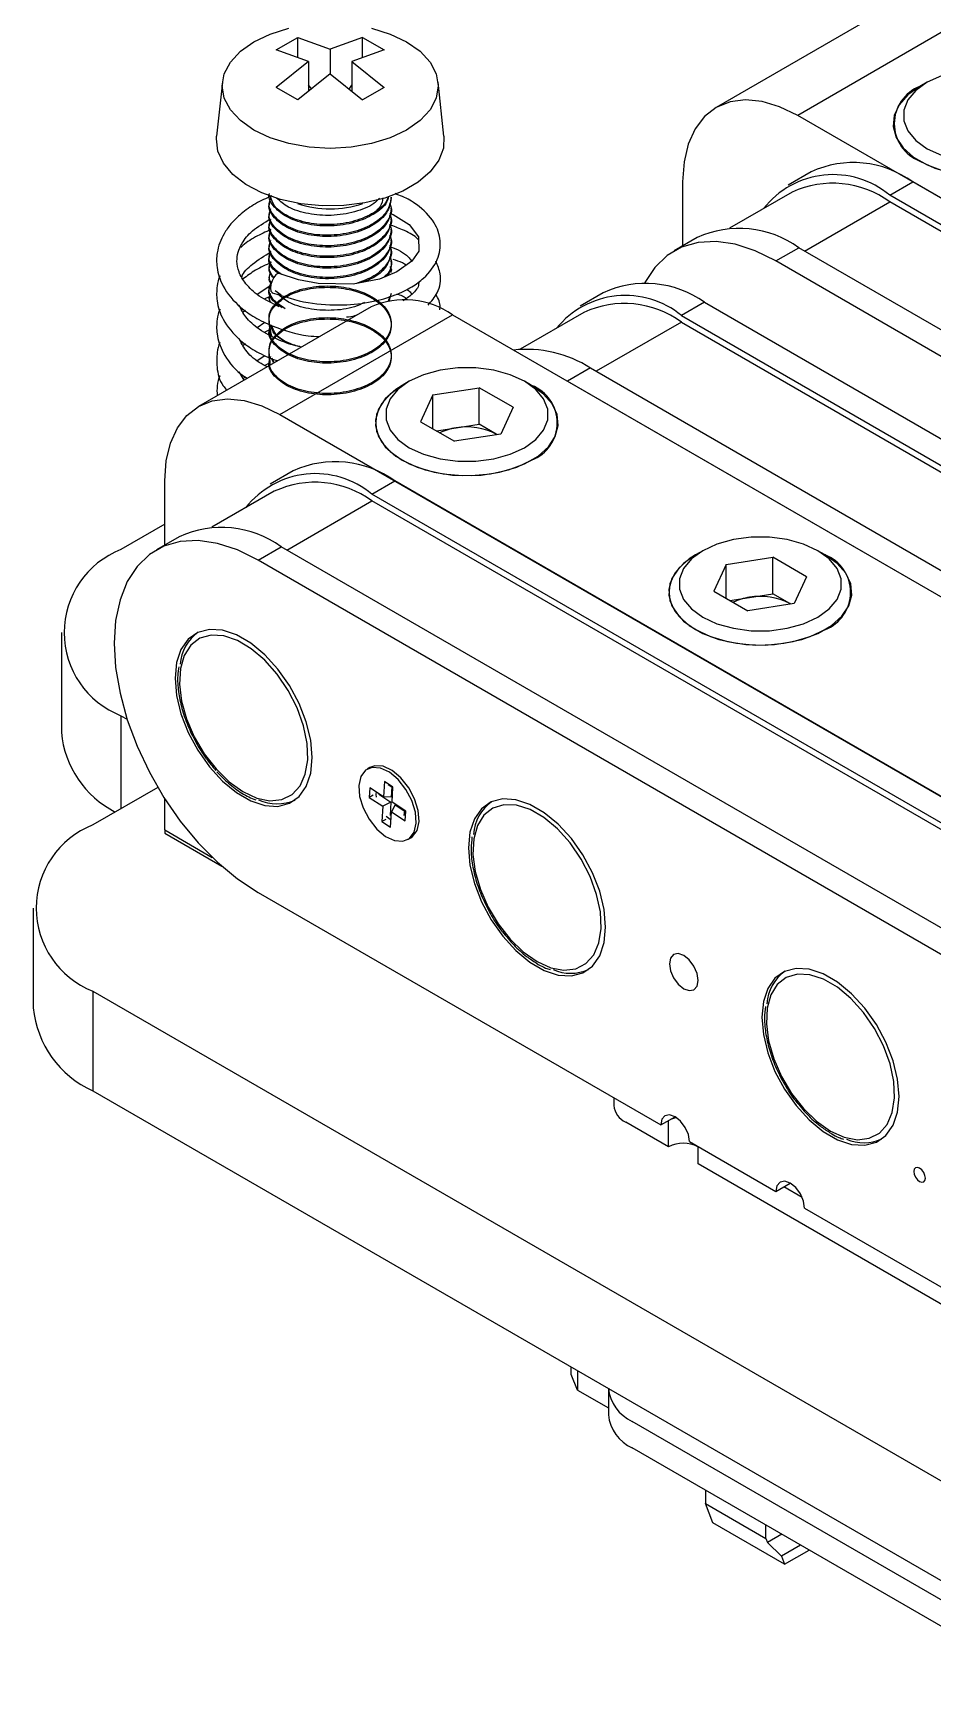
# Model space of a CAD drawing. Header units: millimetres. Extents: x 5 to 292, y 4 to 204.
# Drawn here: x 181.34 to 203.45, y 142.81 to 183.78 of the extents above; entities that cross this region are included whole.
import ezdxf

# ---------------------------------------------------------------- set-up
doc = ezdxf.new("R2010")
doc.units = ezdxf.units.MM

msp = doc.modelspace()

# ---------------------------------------------------------------- linework, layer by layer
at = {"color": 7, "linetype": 'Continuous', "lineweight": 25}
for p, q in [((202.376, 184.409), (198.133, 181.96)), ((204.375, 184.211), (200.133, 181.762)), ((187.317, 183.37), (187.847, 183.676)), ((187.847, 183.676), (188.642, 183.394)), ((187.847, 183.182), (187.847, 183.676)), ((189.438, 183.676), (188.642, 183.394)), ((189.438, 183.676), (189.968, 183.37)), ((189.438, 183.182), (189.438, 183.676)), ((188.112, 183.088), (187.317, 183.37)), ((188.642, 183.394), (188.642, 182.782)), ((189.968, 183.37), (189.173, 183.088)), ((188.112, 183.088), (187.317, 182.452)), ((188.642, 182.782), (187.847, 182.146)), ((188.112, 183.088), (188.112, 182.358)), ((188.642, 182.782), (189.438, 182.146)), ((189.173, 183.088), (189.968, 182.452)), ((189.173, 183.088), (189.173, 182.358)), ((185.991, 182.582), (185.848, 181.251)), ((187.847, 182.146), (187.317, 182.452)), ((188.18, 182.412), (188.112, 182.51)), ((189.106, 182.411), (189.173, 182.508)), ((189.968, 182.452), (189.438, 182.146)), ((191.437, 181.251), (191.294, 182.582)), ((203.315, 182.578), (203.138, 182.476)), ((241.145, 158.086), (200.133, 181.762)), ((200.461, 180.377), (199.896, 180.05)), ((197.304, 180.128), (197.304, 178.554)), ((199.996, 179.877), (198.461, 178.991)), ((202.396, 179.802), (202.961, 180.129)), ((238.317, 159.719), (202.961, 180.129)), ((187.142, 179.622), (187.142, 179.59)), ((190.142, 179.719), (190.142, 179.752)), ((190.142, 179.46), (190.142, 179.493)), ((237.751, 159.392), (202.396, 179.802)), ((237.751, 159.229), (202.396, 179.639)), ((187.142, 179.363), (187.142, 179.331)), ((187.142, 179.104), (187.142, 179.071)), ((190.142, 179.201), (190.142, 179.233)), ((187.142, 178.844), (187.142, 178.812)), ((190.142, 178.942), (190.142, 178.974)), ((190.142, 178.682), (190.142, 178.715)), ((197.661, 178.76), (197.096, 178.433)), ((187.142, 178.585), (187.142, 178.553)), ((187.142, 178.326), (187.142, 178.294)), ((190.142, 178.423), (190.142, 178.456)), ((190.142, 178.164), (190.142, 178.196)), ((199.595, 178.186), (200.161, 178.513)), ((235.516, 158.102), (200.161, 178.513)), ((187.142, 178.067), (187.142, 178.034)), ((187.142, 177.807), (187.142, 177.775)), ((190.142, 177.905), (190.142, 177.937)), ((234.951, 157.776), (199.595, 178.186)), ((186.849, 177.37), (187.161, 177.578)), ((187.142, 177.548), (187.142, 177.516)), ((187.436, 177.346), (187.29, 177.456)), ((190.141, 177.386), (190.081, 177.199)), ((195.351, 177.406), (194.785, 177.079)), ((189.648, 177.061), (185.405, 174.612)), ((186.557, 176.967), (186.501, 176.928)), ((187.127, 177.299), (187.032, 177.253)), ((187.142, 177.289), (187.142, 177.257)), ((190.108, 177.315), (190.07, 177.199)), ((197.842, 177.174), (197.276, 176.847)), ((197.842, 177.174), (233.197, 156.763)), ((186.849, 176.554), (187.037, 176.679)), ((187.405, 174.414), (191.648, 176.863)), ((191.648, 176.863), (232.66, 153.188)), ((194.876, 176.921), (193.313, 176.019)), ((197.276, 176.847), (232.631, 156.437)), ((197.276, 176.684), (232.631, 156.274)), ((186.557, 176.151), (186.501, 176.112)), ((187.133, 176.486), (187.032, 176.436)), ((187.142, 176.511), (187.142, 176.479)), ((186.849, 175.737), (187.037, 175.862)), ((187.245, 175.695), (187.21, 175.777)), ((187.263, 175.685), (187.215, 175.796)), ((187.219, 175.772), (187.337, 175.74)), ((186.523, 175.258), (186.401, 175.466)), ((186.557, 175.334), (186.501, 175.295)), ((187.156, 175.68), (187.032, 175.62)), ((187.142, 175.733), (187.142, 175.701)), ((195.042, 175.557), (194.476, 175.231)), ((195.042, 175.557), (230.397, 155.147)), ((190.587, 175.23), (190.41, 175.128)), ((191.166, 174.896), (192.307, 175.073)), ((193.142, 174.591), (192.307, 175.073)), ((192.307, 174.174), (192.307, 175.073)), ((193.592, 175.128), (193.416, 175.23)), ((194.476, 175.231), (229.831, 154.82)), ((191.166, 174.896), (190.861, 174.238)), ((191.166, 174.061), (191.166, 174.896)), ((193.142, 174.591), (192.836, 173.932)), ((187.405, 174.414), (228.417, 150.738)), ((190.861, 174.238), (191.696, 173.756)), ((191.736, 174.086), (192.307, 174.174)), ((192.724, 173.933), (192.307, 174.174)), ((191.253, 174.011), (191.736, 174.086)), ((192.836, 173.932), (191.696, 173.756)), ((192.749, 173.919), (192.724, 173.933)), ((192.749, 173.919), (192.724, 173.933)), ((187.734, 173.029), (187.168, 172.702)), ((184.576, 171.206), (184.576, 172.781)), ((187.268, 172.529), (185.733, 171.643)), ((189.668, 172.455), (190.233, 172.781)), ((225.589, 152.371), (190.233, 172.781)), ((225.023, 152.045), (189.668, 172.455)), ((225.023, 151.881), (189.668, 172.291)), ((184.576, 171.718), (183.498, 171.096)), ((184.933, 171.412), (184.368, 171.086)), ((186.868, 170.838), (187.433, 171.165)), ((222.223, 150.428), (186.868, 170.838)), ((222.789, 150.755), (187.433, 171.165)), ((197.799, 171.067), (197.622, 170.965)), ((198.379, 170.732), (199.519, 170.909)), ((200.354, 170.427), (199.519, 170.909)), ((199.519, 170.011), (199.519, 170.909)), ((200.805, 170.965), (200.628, 171.067)), ((198.379, 170.732), (198.073, 170.074)), ((198.379, 169.898), (198.379, 170.732)), ((200.354, 170.427), (200.048, 169.769)), ((198.073, 170.074), (198.908, 169.592)), ((198.949, 169.922), (199.519, 170.011)), ((199.937, 169.77), (199.519, 170.011)), ((198.465, 169.848), (198.949, 169.922)), ((200.048, 169.769), (198.908, 169.592)), ((199.961, 169.755), (199.937, 169.77)), ((199.962, 169.755), (199.937, 169.77)), ((182.034, 169.055), (182.034, 166.605)), ((183.498, 167.014), (183.648, 166.927)), ((189.62, 165.744), (189.55, 165.703)), ((184.403, 165.25), (182.809, 164.33)), ((189.615, 165.243), (189.602, 165.007)), ((189.951, 165.024), (189.615, 165.243)), ((189.973, 165.399), (189.951, 165.024)), ((190.184, 165.26), (189.973, 165.399)), ((190.155, 165.264), (190.14, 165.015)), ((190.162, 164.886), (190.184, 165.26)), ((184.576, 164.207), (184.576, 164.969)), ((189.7, 165.06), (189.602, 165.007)), ((189.602, 165.007), (189.937, 164.788)), ((189.839, 165.085), (190.133, 164.893)), ((189.937, 164.788), (189.915, 164.414)), ((190.133, 164.893), (189.937, 164.788)), ((190.14, 165.015), (189.951, 165.024)), ((190.133, 164.893), (190.114, 164.565)), ((190.242, 164.822), (190.148, 164.65)), ((190.497, 164.667), (190.162, 164.886)), ((190.242, 164.822), (190.474, 164.671)), ((190.474, 164.674), (190.474, 164.683)), ((190.013, 164.466), (189.915, 164.414)), ((189.915, 164.414), (190.126, 164.275)), ((190.126, 164.275), (190.148, 164.65)), ((190.148, 164.65), (190.484, 164.431)), ((190.459, 164.564), (190.474, 164.674)), ((190.484, 164.431), (190.497, 164.667)), ((184.576, 164.207), (184.576, 164.125)), ((184.576, 164.207), (185.744, 163.533)), ((184.576, 164.125), (185.982, 163.314)), ((190.549, 163.971), (190.62, 164.012)), ((186.868, 162.673), (196.767, 156.958)), ((181.344, 162.289), (181.344, 159.839)), ((193.706, 160.94), (193.758, 160.905)), ((182.809, 160.248), (224.528, 136.163)), ((182.809, 160.248), (182.809, 157.798)), ((182.809, 157.798), (224.528, 133.714)), ((195.612, 157.625), (195.612, 157.438)), ((196.961, 156.42), (195.905, 157.029)), ((196.767, 156.958), (197.121, 157.162)), ((196.961, 156.42), (196.961, 157.07)), ((197.474, 156.55), (199.595, 155.325)), ((200.918, 156.777), (200.97, 156.742)), ((197.683, 156.003), (197.683, 156.429)), ((204.386, 152.133), (197.683, 156.003)), ((199.595, 155.325), (199.949, 155.529)), ((200.243, 155.178), (199.792, 155.439)), ((200.303, 154.917), (204.192, 152.672)), ((194.568, 150.826), (194.568, 151.009)), ((194.724, 150.442), (194.568, 150.826)), ((194.724, 150.919), (194.724, 150.442)), ((194.724, 150.442), (195.481, 150.005)), ((195.481, 150.482), (195.481, 149.84)), ((224.563, 133.226), (196.067, 149.676)), ((224.563, 132.573), (196.067, 149.023)), ((197.867, 147.984), (197.867, 147.656)), ((197.867, 147.656), (199.352, 146.799)), ((198.044, 147.186), (197.867, 147.656)), ((199.811, 146.166), (198.044, 147.186)), ((199.352, 146.799), (199.352, 147.127)), ((199.352, 146.799), (199.39, 146.698)), ((199.742, 146.902), (199.39, 146.698)), ((199.39, 146.698), (199.736, 146.367)), ((200.202, 146.636), (199.736, 146.367)), ((199.736, 146.367), (199.811, 146.166)), ((199.811, 146.166), (200.414, 146.514))]:
    msp.add_line(p, q, dxfattribs=at)
at = {"color": 8, "linetype": 'Continuous', "lineweight": 25}
for p, q in [((200.303, 178.431), (202.396, 179.639)), ((197.276, 176.684), (195.183, 175.475)), ((187.575, 171.083), (189.668, 172.291)), ((183.498, 167.014), (183.498, 164.728))]:
    msp.add_line(p, q, dxfattribs=at)
at = {"color": 7, "linetype": 'Continuous', "lineweight": 25, "flags": 128}
for points in [[(189.659, 183.904), (190.118, 183.762), (190.521, 183.571), (190.851, 183.339), (191.097, 183.074), (191.248, 182.786), (191.299, 182.487), (191.248, 182.188), (191.097, 181.9), (190.851, 181.635), (190.521, 181.402), (190.118, 181.212), (189.659, 181.07), (189.161, 180.983), (188.642, 180.953), (188.124, 180.983), (187.626, 181.07), (187.166, 181.212), (186.764, 181.402), (186.433, 181.635), (186.188, 181.9), (186.037, 182.188), (185.985, 182.487), (186.037, 182.786), (186.188, 183.074), (186.433, 183.339), (186.764, 183.571)], [(186.764, 183.571), (187.166, 183.762), (187.626, 183.904)], [(203.665, 182.739), (203.315, 182.578), (203.036, 182.376), (202.841, 182.143), (202.742, 181.891), (202.742, 181.633), (202.841, 181.381), (203.036, 181.148), (203.315, 180.945)], [(203.138, 182.476), (202.842, 182.265), (202.628, 182.023), (202.507, 181.761), (202.482, 181.49), (202.556, 181.222), (202.724, 180.968), (202.98, 180.74), (203.313, 180.548), (203.708, 180.4), (204.147, 180.303), (204.611, 180.261), (205.081, 180.275), (205.535, 180.345), (205.954, 180.468), (206.32, 180.639), (206.616, 180.85), (206.83, 181.092), (206.951, 181.355), (206.976, 181.626), (206.902, 181.894), (206.734, 182.147), (206.478, 182.375), (206.32, 182.476)], [(203.138, 180.639), (203.504, 180.468), (203.923, 180.345), (204.377, 180.275), (204.847, 180.261), (205.311, 180.303), (205.751, 180.4), (206.145, 180.548), (206.478, 180.74), (206.734, 180.968), (206.902, 181.222), (206.976, 181.49), (206.951, 181.761), (206.83, 182.023), (206.616, 182.265), (206.32, 182.476)], [(200.133, 181.762), (199.69, 181.977), (199.259, 182.107), (198.849, 182.147), (198.47, 182.098), (198.133, 181.96), (197.845, 181.736), (197.613, 181.433), (197.443, 181.058), (197.339, 180.619), (197.304, 180.128)], [(191.437, 181.251), (191.423, 180.959), (191.309, 180.659), (191.1, 180.377), (190.801, 180.122), (190.425, 179.905), (189.984, 179.733), (189.495, 179.612), (188.975, 179.546), (188.443, 179.539), (187.918, 179.59), (187.419, 179.697), (186.964, 179.857), (186.57, 180.064), (186.251, 180.31), (186.019, 180.586), (185.881, 180.883), (185.843, 181.19), (185.848, 181.251)], [(203.315, 180.945), (203.665, 180.784)], [(190.107, 179.353), (190.187, 179.328), (190.585, 179.079), (190.813, 178.779), (190.817, 178.431), (190.648, 178.181), (190.281, 177.916), (189.85, 177.743), (189.203, 177.62), (188.348, 177.631), (187.864, 177.72), (187.389, 177.876), (187.389, 177.876)], [(199.595, 178.186), (199.092, 178.435), (198.599, 178.596), (198.127, 178.665), (197.684, 178.641), (197.28, 178.525), (196.923, 178.319), (196.621, 178.028), (196.379, 177.656), (196.371, 177.64)], [(187.389, 177.875), (187.353, 177.876), (187.304, 177.845), (187.254, 177.782), (187.212, 177.698), (187.184, 177.605), (187.174, 177.517)], [(187.174, 177.517), (187.184, 177.448), (187.212, 177.409), (187.219, 177.405)], [(193.415, 175.231), (193.065, 175.392), (192.662, 175.504), (192.225, 175.561), (191.777, 175.561), (191.341, 175.504), (190.937, 175.392), (190.587, 175.231), (190.308, 175.028), (190.113, 174.796), (190.014, 174.543), (190.014, 174.285), (190.113, 174.033), (190.308, 173.8), (190.587, 173.598), (190.937, 173.437), (191.341, 173.324), (191.777, 173.267), (192.225, 173.267), (192.662, 173.324), (193.065, 173.437), (193.415, 173.598), (193.695, 173.8), (193.889, 174.033), (193.989, 174.285), (193.989, 174.543), (193.889, 174.796), (193.695, 175.028), (193.415, 175.231)], [(190.41, 175.128), (190.253, 175.027), (189.996, 174.8), (189.828, 174.546), (189.754, 174.278), (189.779, 174.007), (189.901, 173.745), (190.114, 173.503), (190.41, 173.292), (190.776, 173.121), (191.195, 172.997), (191.649, 172.927), (192.119, 172.913), (192.583, 172.955), (193.023, 173.053), (193.417, 173.201), (193.75, 173.393), (194.006, 173.62), (194.174, 173.874), (194.248, 174.142), (194.223, 174.413), (194.102, 174.676), (193.888, 174.917), (193.592, 175.129), (193.592, 175.129)], [(190.41, 175.128), (190.114, 174.917), (189.901, 174.676), (189.779, 174.413), (189.754, 174.142), (189.828, 173.874), (189.996, 173.62), (190.253, 173.393), (190.585, 173.201), (190.98, 173.053), (191.419, 172.955), (191.883, 172.913), (192.353, 172.927), (192.807, 172.997), (193.227, 173.121), (193.592, 173.292)], [(184.576, 172.781), (184.611, 173.272), (184.715, 173.71), (184.885, 174.086), (185.117, 174.389), (185.405, 174.612), (185.742, 174.75), (186.121, 174.799), (186.531, 174.759), (186.962, 174.629), (187.405, 174.414)], [(186.868, 170.838), (186.364, 171.087), (185.871, 171.248), (185.399, 171.317), (184.956, 171.294), (184.552, 171.178), (184.196, 170.972), (183.893, 170.68), (183.651, 170.308), (183.475, 169.864), (183.368, 169.357), (183.332, 168.797), (183.368, 168.195), (183.475, 167.564), (183.651, 166.916), (183.893, 166.265), (184.196, 165.624), (184.552, 165.007), (184.956, 164.424), (185.399, 163.89), (185.871, 163.413), (186.364, 163.005), (186.868, 162.673)], [(200.628, 171.067), (200.278, 171.228), (199.874, 171.34), (199.438, 171.398), (198.99, 171.398), (198.553, 171.34), (198.15, 171.228), (197.799, 171.067), (197.52, 170.865), (197.326, 170.632), (197.226, 170.38), (197.226, 170.121), (197.326, 169.869), (197.52, 169.636), (197.799, 169.434), (198.15, 169.273), (198.553, 169.161), (198.99, 169.103), (199.438, 169.103), (199.874, 169.161), (200.278, 169.273), (200.628, 169.434), (200.907, 169.636), (201.101, 169.869), (201.201, 170.121), (201.201, 170.38), (201.101, 170.632), (200.907, 170.865), (200.628, 171.067)], [(197.622, 170.965), (197.465, 170.864), (197.209, 170.636), (197.04, 170.383), (196.967, 170.114), (196.991, 169.843), (197.113, 169.581), (197.327, 169.339), (197.623, 169.128), (197.988, 168.957), (198.407, 168.834), (198.862, 168.763), (199.331, 168.749), (199.796, 168.792), (200.235, 168.889), (200.63, 169.037), (200.962, 169.229), (201.218, 169.457), (201.387, 169.71), (201.461, 169.978), (201.436, 170.25), (201.314, 170.512), (201.101, 170.754), (200.805, 170.965), (200.805, 170.965)], [(197.622, 170.965), (197.327, 170.754), (197.113, 170.512), (196.991, 170.25), (196.967, 169.978), (197.04, 169.71), (197.209, 169.457), (197.465, 169.229), (197.798, 169.037), (198.192, 168.889), (198.631, 168.792), (199.096, 168.749), (199.566, 168.763), (200.02, 168.834), (200.439, 168.957), (200.805, 169.128)], [(188.2, 165.986), (188.164, 166.412), (188.055, 166.862), (187.878, 167.317), (187.642, 167.755), (187.357, 168.159), (187.035, 168.511), (186.69, 168.795), (186.338, 168.998), (185.993, 169.113), (185.671, 169.133), (185.386, 169.058), (185.15, 168.892), (184.973, 168.641), (184.864, 168.317), (184.828, 167.933), (184.864, 167.507), (184.973, 167.057), (185.15, 166.603), (185.386, 166.164), (185.671, 165.76), (185.993, 165.408), (186.338, 165.125), (186.69, 164.921), (187.035, 164.807), (187.357, 164.786), (187.642, 164.861), (187.878, 165.027), (188.055, 165.278), (188.164, 165.602), (188.2, 165.986)], [(185.836, 165.706), (186.158, 165.39), (186.497, 165.148), (186.836, 164.99), (187.161, 164.925), (187.455, 164.954), (187.705, 165.077), (187.9, 165.289), (188.03, 165.578), (188.088, 165.932), (188.074, 166.335), (187.986, 166.766), (187.829, 167.206), (187.611, 167.635), (187.342, 168.032), (187.034, 168.38), (186.702, 168.66), (186.36, 168.862), (186.026, 168.974), (185.715, 168.992), (185.441, 168.915), (185.218, 168.747), (185.055, 168.495), (184.96, 168.171), (184.938, 167.791), (184.989, 167.372), (185.112, 166.933), (185.3, 166.496), (185.546, 166.08), (185.836, 165.706)], [(189.344, 165.298), (189.364, 165.032), (189.451, 164.747), (189.597, 164.47), (189.787, 164.23), (190.003, 164.049), (190.224, 163.945), (190.427, 163.929), (190.593, 164.001), (190.706, 164.155), (190.755, 164.376), (190.735, 164.642), (190.648, 164.927), (190.502, 165.204), (190.312, 165.444), (190.096, 165.625), (189.875, 165.729), (189.672, 165.745), (189.506, 165.673), (189.393, 165.519), (189.344, 165.298)], [(190.62, 164.012), (190.664, 164.042), (190.777, 164.196), (190.826, 164.417), (190.806, 164.683), (190.718, 164.968), (190.572, 165.245), (190.382, 165.485), (190.166, 165.666), (189.946, 165.77), (189.743, 165.786), (189.62, 165.744)], [(189.771, 165.142), (189.767, 165.082), (189.771, 165.013)], [(190.183, 165.243), (190.12, 165.286), (190.063, 165.314)], [(195.413, 161.822), (195.376, 162.249), (195.267, 162.699), (195.091, 163.153), (194.855, 163.592), (194.57, 163.996), (194.248, 164.347), (193.903, 164.631), (193.55, 164.835), (193.205, 164.949), (192.883, 164.969), (192.598, 164.895), (192.362, 164.728), (192.186, 164.477), (192.077, 164.153), (192.04, 163.77), (192.077, 163.343), (192.186, 162.893), (192.362, 162.439), (192.598, 162), (192.883, 161.596), (193.205, 161.245), (193.55, 160.961), (193.903, 160.757), (194.248, 160.643), (194.57, 160.623), (194.855, 160.697), (195.091, 160.864), (195.267, 161.114), (195.376, 161.439), (195.413, 161.822)], [(193.726, 160.974), (194.066, 160.821), (194.389, 160.76), (194.681, 160.794), (194.929, 160.922), (195.12, 161.138), (195.247, 161.431), (195.302, 161.788), (195.283, 162.192), (195.192, 162.624), (195.032, 163.065), (194.811, 163.492), (194.54, 163.888), (194.23, 164.232), (193.897, 164.509), (193.556, 164.706), (193.223, 164.813), (192.913, 164.827), (192.641, 164.745), (192.421, 164.572), (192.261, 164.316), (192.17, 163.99), (192.151, 163.607), (192.206, 163.186), (192.333, 162.747), (192.524, 162.311), (192.772, 161.897), (193.064, 161.525), (193.387, 161.212), (193.726, 160.974)], [(190.018, 164.546), (190.12, 164.47), (190.137, 164.46)], [(197.686, 160.51), (197.659, 160.682), (197.583, 160.859), (197.468, 161.013), (197.333, 161.122), (197.197, 161.169), (197.083, 161.147), (197.006, 161.059), (196.979, 160.918), (197.006, 160.746), (197.083, 160.57), (197.197, 160.415), (197.333, 160.306), (197.468, 160.259), (197.583, 160.281), (197.659, 160.369), (197.686, 160.51)], [(202.625, 157.659), (202.589, 158.085), (202.48, 158.535), (202.303, 158.989), (202.067, 159.428), (201.782, 159.832), (201.46, 160.184), (201.115, 160.467), (200.763, 160.671), (200.418, 160.785), (200.096, 160.806), (199.81, 160.731), (199.575, 160.565), (199.398, 160.314), (199.289, 159.99), (199.252, 159.606), (199.289, 159.18), (199.398, 158.73), (199.575, 158.275), (199.81, 157.837), (200.096, 157.433), (200.418, 157.081), (200.763, 156.797), (201.115, 156.594), (201.46, 156.479), (201.782, 156.459), (202.067, 156.534), (202.303, 156.7), (202.48, 156.951), (202.589, 157.275), (202.625, 157.659)], [(200.939, 156.81), (201.278, 156.657), (201.601, 156.596), (201.894, 156.631), (202.141, 156.759), (202.333, 156.974), (202.459, 157.267), (202.514, 157.624), (202.496, 158.028), (202.405, 158.461), (202.245, 158.901), (202.024, 159.329), (201.752, 159.724), (201.443, 160.068), (201.11, 160.345), (200.768, 160.542), (200.435, 160.65), (200.126, 160.663), (199.854, 160.581), (199.633, 160.409), (199.473, 160.153), (199.382, 159.826), (199.364, 159.443), (199.419, 159.023), (199.545, 158.584), (199.736, 158.147), (199.984, 157.733), (200.276, 157.361), (200.6, 157.049), (200.939, 156.81)], [(197.474, 156.55), (197.447, 156.722), (197.371, 156.898), (197.256, 157.053), (197.121, 157.162), (196.985, 157.209), (196.871, 157.187), (196.794, 157.099), (196.767, 156.958)], [(197.152, 157.142), (197.127, 157.137), (197.003, 157.094)], [(203.272, 155.652), (203.262, 155.721), (203.231, 155.792), (203.185, 155.853), (203.131, 155.897), (203.077, 155.916), (203.031, 155.907), (203, 155.872), (202.99, 155.815), (203, 155.747), (203.031, 155.676), (203.077, 155.614), (203.131, 155.57), (203.185, 155.552), (203.231, 155.561), (203.262, 155.596), (203.272, 155.652)], [(200.303, 154.917), (200.276, 155.089), (200.199, 155.265), (200.084, 155.42), (199.949, 155.529), (199.814, 155.576), (199.699, 155.554), (199.622, 155.466), (199.595, 155.325)]]:
    msp.add_lwpolyline(points, dxfattribs=at)
at = {"color": 7, "linetype": 'Continuous', "lineweight": 25}
for centre, radius, start, end in [((203.493, 181.558), 0.985, 111.1316, 248.8845), ((201.005, 178.142), 2.166, 50.0451, 142.1009), ((201.499, 178.111), 2.492, 54.076, 114.6135), ((200.994, 177.723), 2.374, 53.8234, 114.866), ((188.642, 181.856), 2.392, 250.4579, 289.5422), ((198.699, 176.495), 2.492, 54.076, 114.6135), ((196.396, 175.138), 2.497, 54.6182, 114.7428), ((190.472, 175.193), 2.042, 54.8746, 113.8149), ((195.897, 175.159), 2.18, 50.7404, 140.9067), ((195.875, 174.767), 2.374, 53.8234, 114.866), ((193.461, 173.062), 2.953, 57.642, 96.1372), ((193.237, 174.21), 0.985, 291.1153, 68.8686), ((192.003, 172.539), 1.57, 62.643, 99.7709), ((191.93, 172.73), 1.37, 98.1331, 115.7536), ((188.277, 170.795), 2.166, 50.0451, 142.1009), ((188.771, 170.763), 2.492, 54.076, 114.6135), ((188.266, 170.375), 2.374, 53.8234, 114.866), ((185.971, 169.147), 2.492, 54.076, 114.6135), ((184.293, 169.055), 2.19, 111.2683, 248.7317), ((200.45, 170.046), 0.985, 291.1152, 68.8685), ((199.143, 168.567), 1.37, 98.1326, 115.7535), ((199.215, 168.376), 1.57, 62.643, 99.7711), ((185.997, 168.21), 1.043, 125.0521, 176.0645), ((184.462, 166.822), 2.438, 185.0988, 243.109), ((187.339, 165.965), 1.115, 245.6583, 293.1983), ((193.223, 164.037), 1.059, 125.3577, 176.6317), ((183.603, 162.289), 2.19, 111.2683, 248.7317), ((194.553, 161.777), 1.091, 246.682, 293.6209), ((200.436, 159.873), 1.059, 125.3573, 176.6317), ((183.825, 160.073), 2.492, 185.3885, 245.9316), ((196.113, 157.488), 0.503, 185.6944, 245.6258), ((197.322, 155.724), 0.784, 62.6098, 117.3902), ((201.766, 157.614), 1.091, 246.682, 293.621), ((196.482, 150.593), 1.006, 185.695, 245.6254), ((196.482, 149.939), 1.006, 185.695, 245.6254)]:
    msp.add_arc(centre, radius, start, end, dxfattribs=at)
for points, knots in [([(190.073, 179.769), (190.062, 179.722), (190.023, 179.561), (189.732, 179.326), (189.255, 179.115), (188.675, 179.026), (188.094, 179.07), (187.586, 179.235), (187.256, 179.498), (187.108, 179.726), (187.148, 179.84), (187.151, 179.848)], [0, 0, 0, 0, 0.053045, 0.185522, 0.317573, 0.453435, 0.584039, 0.718226, 0.853273, 0.989723, 1, 1, 1, 1]), ([(187.219, 177.405), (187.507, 177.311), (188.056, 177.132), (188.924, 177.085), (189.655, 177.167), (190.225, 177.331), (190.642, 177.534), (191.021, 177.815), (191.303, 178.188), (191.385, 178.684), (191.216, 179.172), (190.86, 179.525), (190.498, 179.745), (190.297, 179.818), (190.237, 179.84)], [0, 0, 0, 0, 0.116439, 0.221502, 0.312502, 0.393381, 0.461963, 0.51956, 0.622878, 0.713563, 0.802519, 0.910507, 0.972808, 1, 1, 1, 1]), ([(187.204, 179.787), (187.068, 179.725), (186.791, 179.599), (186.457, 179.361), (186.201, 179.11), (186.031, 178.868), (185.92, 178.63), (185.846, 178.349), (185.842, 177.989), (185.997, 177.521), (186.343, 177.107), (186.782, 176.788), (187.071, 176.656), (187.219, 176.589)], [0, 0, 0, 0, 0.086456, 0.177089, 0.256997, 0.326967, 0.386641, 0.449365, 0.542507, 0.664162, 0.818255, 0.906626, 1, 1, 1, 1]), ([(190.141, 179.72), (190.119, 179.601), (190.076, 179.366), (189.737, 179.066), (189.254, 178.857), (188.675, 178.767), (188.094, 178.811), (187.586, 178.975), (187.256, 179.238), (187.108, 179.467), (187.148, 179.581), (187.151, 179.589)], [0, 0, 0, 0, 0.1245003, 0.2469815, 0.3690679, 0.4946782, 0.6154265, 0.7394877, 0.8643451, 0.9904984, 1, 1, 1, 1]), ([(190.141, 179.46), (190.119, 179.342), (190.076, 179.106), (189.737, 178.806), (189.254, 178.597), (188.675, 178.507), (188.094, 178.552), (187.586, 178.716), (187.256, 178.979), (187.108, 179.208), (187.148, 179.322), (187.151, 179.33)], [0, 0, 0, 0, 0.1245, 0.246982, 0.369068, 0.494678, 0.615426, 0.739488, 0.864345, 0.990498, 1, 1, 1, 1]), ([(190.141, 179.752), (190.119, 179.633), (190.076, 179.398), (189.737, 179.098), (189.254, 178.889), (188.676, 178.799), (188.093, 178.843), (187.588, 179.008), (187.249, 179.271), (187.104, 179.535), (187.167, 179.683), (187.185, 179.726)], [0, 0, 0, 0, 0.119567, 0.237195, 0.354443, 0.475076, 0.59104, 0.710185, 0.830095, 0.951249, 1, 1, 1, 1]), ([(190.106, 179.609), (190.121, 179.571), (190.181, 179.418), (190.057, 179.139), (189.743, 178.839), (189.252, 178.63), (188.676, 178.54), (188.093, 178.584), (187.588, 178.748), (187.249, 179.012), (187.104, 179.275), (187.167, 179.424), (187.185, 179.466)], [0, 0, 0, 0, 0.037761, 0.153655, 0.266729, 0.379438, 0.4954, 0.606874, 0.721406, 0.836673, 0.953136, 1, 1, 1, 1]), ([(190.062, 179.766), (190.053, 179.732), (190.015, 179.582), (189.73, 179.359), (189.255, 179.148), (188.676, 179.058), (188.092, 179.102), (187.595, 179.267), (187.253, 179.508), (187.199, 179.697), (187.176, 179.779)], [0, 0, 0, 0, 0.041888, 0.182439, 0.322537, 0.466679, 0.605241, 0.747605, 0.890883, 1, 1, 1, 1]), ([(189.855, 179.731), (189.811, 179.685), (189.67, 179.539), (189.246, 179.378), (188.677, 179.284), (188.095, 179.331), (187.603, 179.482), (187.413, 179.652), (187.325, 179.731)], [0, 0, 0, 0, 0.0842357, 0.2706253, 0.4623949, 0.6467417, 0.8361464, 1, 1, 1, 1]), ([(189.939, 179.738), (189.926, 179.665), (189.897, 179.504), (189.729, 179.376), (189.638, 179.307)], [0, 0, 0, 0, 0.458959, 1, 1, 1, 1]), ([(187.389, 177.059), (187.215, 177.143), (186.88, 177.305), (186.558, 177.614), (186.386, 177.907), (186.323, 178.239), (186.418, 178.578), (186.713, 178.946), (187.018, 179.127), (187.178, 179.222)], [0, 0, 0, 0, 0.150099, 0.289392, 0.413669, 0.526571, 0.716072, 0.851026, 1, 1, 1, 1]), ([(190.141, 179.201), (190.119, 179.082), (190.076, 178.847), (189.737, 178.547), (189.254, 178.338), (188.675, 178.248), (188.094, 178.292), (187.586, 178.457), (187.256, 178.72), (187.108, 178.948), (187.148, 179.062), (187.151, 179.07)], [0, 0, 0, 0, 0.1245003, 0.2469815, 0.3690679, 0.4946782, 0.6154265, 0.7394877, 0.8643451, 0.9904983, 1, 1, 1, 1]), ([(190.106, 179.35), (190.121, 179.312), (190.181, 179.159), (190.057, 178.879), (189.743, 178.58), (189.252, 178.37), (188.676, 178.281), (188.093, 178.325), (187.588, 178.489), (187.249, 178.753), (187.104, 179.016), (187.167, 179.164), (187.185, 179.207)], [0, 0, 0, 0, 0.0377606, 0.1536552, 0.2667287, 0.3794377, 0.4954, 0.6068736, 0.7214058, 0.8366729, 0.9531364, 1, 1, 1, 1]), ([(190.106, 179.091), (190.121, 179.053), (190.181, 178.899), (190.057, 178.62), (189.743, 178.321), (189.252, 178.111), (188.676, 178.021), (188.093, 178.065), (187.588, 178.23), (187.249, 178.493), (187.104, 178.757), (187.167, 178.905), (187.185, 178.948)], [0, 0, 0, 0, 0.037761, 0.153655, 0.266729, 0.379438, 0.4954, 0.606874, 0.721406, 0.836673, 0.953136, 1, 1, 1, 1]), ([(190.814, 178.704), (190.798, 178.721), (190.702, 178.824), (190.451, 178.947), (190.207, 179.036), (190.101, 179.075)], [0, 0, 0, 0, 0.09896, 0.608674, 1, 1, 1, 1]), ([(187.18, 178.958), (187.054, 178.9), (186.787, 178.776), (186.547, 178.621), (186.449, 178.523), (186.446, 178.521)], [0, 0, 0, 0, 0.465943, 0.985719, 1, 1, 1, 1]), ([(190.141, 178.942), (190.119, 178.823), (190.076, 178.588), (189.737, 178.288), (189.254, 178.079), (188.675, 177.989), (188.094, 178.033), (187.586, 178.198), (187.256, 178.461), (187.108, 178.689), (187.148, 178.803), (187.151, 178.811)], [0, 0, 0, 0, 0.1245, 0.246981, 0.369068, 0.494678, 0.615426, 0.739488, 0.864345, 0.990498, 1, 1, 1, 1]), ([(190.141, 178.683), (190.119, 178.564), (190.076, 178.329), (189.737, 178.029), (189.254, 177.82), (188.675, 177.73), (188.094, 177.774), (187.586, 177.938), (187.256, 178.201), (187.108, 178.43), (187.148, 178.544), (187.151, 178.552)], [0, 0, 0, 0, 0.1245, 0.246982, 0.369068, 0.494678, 0.615426, 0.739488, 0.864345, 0.990498, 1, 1, 1, 1]), ([(190.106, 178.831), (190.121, 178.794), (190.181, 178.64), (190.057, 178.361), (189.743, 178.061), (189.252, 177.852), (188.676, 177.762), (188.093, 177.806), (187.588, 177.971), (187.249, 178.234), (187.104, 178.498), (187.167, 178.646), (187.185, 178.689)], [0, 0, 0, 0, 0.037761, 0.153655, 0.266729, 0.379438, 0.4954, 0.606874, 0.721406, 0.836673, 0.953136, 1, 1, 1, 1]), ([(186.472, 177.794), (186.473, 177.797), (186.503, 177.905), (186.731, 178.133), (187.031, 178.317), (187.191, 178.414)], [0, 0, 0, 0, 0.014274, 0.475841, 1, 1, 1, 1]), ([(187.356, 177.892), (187.329, 177.912), (187.183, 178.016), (187.109, 178.171), (187.148, 178.285), (187.151, 178.293)], [0, 0, 0, 0, 0.1766954, 0.9423333, 1, 1, 1, 1]), ([(187.446, 177.857), (187.386, 177.898), (187.203, 178.022), (187.106, 178.239), (187.167, 178.387), (187.185, 178.429)], [0, 0, 0, 0, 0.259085, 0.787408, 1, 1, 1, 1]), ([(190.106, 178.572), (190.121, 178.534), (190.181, 178.381), (190.055, 178.104), (189.761, 177.808), (189.445, 177.692), (189.298, 177.638)], [0, 0, 0, 0, 0.1031276, 0.4196456, 0.7284589, 1, 1, 1, 1]), ([(190.141, 178.423), (190.119, 178.306), (190.073, 178.072), (189.789, 177.798), (189.523, 177.697), (189.42, 177.658)], [0, 0, 0, 0, 0.3855602, 0.7648675, 1, 1, 1, 1]), ([(190.106, 178.313), (190.12, 178.275), (190.179, 178.123), (190.121, 177.927), (189.986, 177.809), (189.964, 177.789)], [0, 0, 0, 0, 0.213319, 0.8680357, 1, 1, 1, 1]), ([(190.118, 178.533), (190.141, 178.526), (190.349, 178.462), (190.546, 178.325), (190.628, 178.208), (190.647, 178.18)], [0, 0, 0, 0, 0.087967, 0.787217, 1, 1, 1, 1]), ([(190.512, 178.083), (190.481, 178.102), (190.387, 178.159), (190.268, 178.199), (190.188, 178.225)], [0, 0, 0, 0, 0.3316035, 1, 1, 1, 1]), ([(185.93, 177.818), (185.929, 177.817), (185.892, 177.739), (185.851, 177.531), (185.84, 177.173), (185.998, 176.705), (186.343, 176.291), (186.782, 175.971), (187.071, 175.84), (187.219, 175.772)], [0, 0, 0, 0, 0.001258, 0.1033932, 0.2550575, 0.45315, 0.7040624, 0.8479581, 1, 1, 1, 1]), ([(187.194, 178.148), (187.061, 178.089), (186.803, 177.974), (186.599, 177.819), (186.501, 177.745)], [0, 0, 0, 0, 0.517032, 1, 1, 1, 1]), ([(187.245, 177.769), (187.184, 177.849), (187.116, 177.937), (187.148, 178.025), (187.151, 178.033)], [0, 0, 0, 0, 0.909918, 1, 1, 1, 1]), ([(187.254, 177.779), (187.195, 177.866), (187.107, 177.996), (187.166, 178.127), (187.185, 178.17)], [0, 0, 0, 0, 0.673708, 1, 1, 1, 1]), ([(187.198, 177.653), (187.171, 177.696), (187.119, 177.782), (187.163, 177.868), (187.185, 177.911)], [0, 0, 0, 0, 0.504309, 1, 1, 1, 1]), ([(190.141, 178.164), (190.138, 178.04), (190.135, 177.915), (190.027, 177.815), (190.026, 177.814)], [0, 0, 0, 0, 0.989506, 1, 1, 1, 1]), ([(190.106, 178.054), (190.13, 178.016), (190.155, 177.977), (190.142, 177.938), (190.141, 177.937)], [0, 0, 0, 0, 0.97528, 1, 1, 1, 1]), ([(191.046, 177.1), (191.131, 177.198), (191.326, 177.424), (191.39, 177.827), (191.283, 178.077), (191.24, 178.179)], [0, 0, 0, 0, 0.310346, 0.718252, 1, 1, 1, 1]), ([(187.461, 177.035), (187.396, 177.08), (187.209, 177.207), (187.108, 177.393), (187.148, 177.507), (187.151, 177.515)], [0, 0, 0, 0, 0.331676, 0.953189, 1, 1, 1, 1]), ([(187.185, 176.355), (187.166, 176.485), (187.115, 176.836), (187.21, 177.027), (187.542, 177.331), (188.02, 177.499), (188.566, 177.559), (189.155, 177.498), (189.7, 177.295), (190.062, 176.971), (190.18, 176.607), (190.066, 176.255), (189.74, 175.955), (189.253, 175.746), (188.676, 175.656), (188.094, 175.7), (187.586, 175.864), (187.256, 176.127), (187.108, 176.356), (187.148, 176.47), (187.151, 176.478)], [0, 0, 0, 0, 0.037012, 0.099938, 0.161369, 0.21702, 0.2743, 0.329501, 0.395741, 0.46247, 0.520258, 0.580421, 0.639119, 0.697629, 0.757827, 0.815695, 0.875151, 0.934988, 0.995446, 1, 1, 1, 1]), ([(187.536, 177.011), (187.442, 177.073), (187.223, 177.217), (187.105, 177.461), (187.167, 177.609), (187.185, 177.652)], [0, 0, 0, 0, 0.349504, 0.813352, 1, 1, 1, 1]), ([(187.204, 176.343), (187.176, 176.49), (187.108, 176.858), (187.211, 177.061), (187.542, 177.363), (188.02, 177.531), (188.566, 177.592), (189.155, 177.53), (189.7, 177.327), (190.062, 177.004), (190.18, 176.64), (190.066, 176.288), (189.74, 175.987), (189.253, 175.778), (188.676, 175.688), (188.093, 175.732), (187.588, 175.897), (187.249, 176.16), (187.104, 176.424), (187.167, 176.572), (187.185, 176.615)], [0, 0, 0, 0, 0.040801, 0.102219, 0.162177, 0.216493, 0.2724, 0.326278, 0.390929, 0.456059, 0.512461, 0.571181, 0.628472, 0.685579, 0.744333, 0.800814, 0.858844, 0.917247, 0.976256, 1, 1, 1, 1]), ([(187.185, 177.652), (187.161, 177.684), (187.131, 177.725), (187.148, 177.766), (187.151, 177.774)], [0, 0, 0, 0, 0.805254, 1, 1, 1, 1]), ([(187.182, 177.171), (187.164, 177.202), (187.122, 177.275), (187.162, 177.349), (187.185, 177.392)], [0, 0, 0, 0, 0.4222301, 1, 1, 1, 1]), ([(190.816, 177.676), (190.817, 177.656), (190.824, 177.556), (190.707, 177.393), (190.506, 177.258), (190.427, 177.205)], [0, 0, 0, 0, 0.1365, 0.661421, 1, 1, 1, 1]), ([(190.517, 177.489), (190.541, 177.475), (190.61, 177.436), (190.633, 177.392), (190.647, 177.364)], [0, 0, 0, 0, 0.358826, 1, 1, 1, 1]), ([(185.93, 177.001), (185.929, 177), (185.892, 176.922), (185.851, 176.715), (185.84, 176.356), (186.002, 175.891), (186.285, 175.519), (186.546, 175.34), (186.601, 175.303)], [0, 0, 0, 0, 0.001633, 0.134175, 0.330994, 0.588063, 0.913677, 1, 1, 1, 1]), ([(187.893, 176.081), (187.884, 176.083), (187.703, 176.116), (187.334, 176.254), (186.886, 176.491), (186.551, 176.797), (186.449, 177.002), (186.401, 177.099)], [0, 0, 0, 0, 0.012639, 0.233022, 0.511506, 0.769942, 1, 1, 1, 1]), ([(186.472, 176.978), (186.473, 176.981), (186.475, 176.992), (186.487, 177.004), (186.495, 177.012)], [0, 0, 0, 0, 0.28035, 1, 1, 1, 1]), ([(189.487, 177.168), (189.408, 177.13), (189.173, 177.017), (188.671, 176.955), (188.098, 176.997), (187.617, 177.143), (187.435, 177.304), (187.356, 177.374)], [0, 0, 0, 0, 0.119571, 0.356807, 0.584861, 0.819172, 1, 1, 1, 1]), ([(190.512, 177.266), (190.481, 177.286), (190.413, 177.328), (190.327, 177.357), (190.281, 177.373)], [0, 0, 0, 0, 0.454758, 1, 1, 1, 1]), ([(191.335, 176.988), (191.339, 177.009), (191.365, 177.137), (191.297, 177.26), (191.24, 177.363)], [0, 0, 0, 0, 0.166208, 1, 1, 1, 1]), ([(187.164, 175.627), (187.154, 175.738), (187.125, 176.057), (187.207, 176.251), (187.543, 176.553), (188.02, 176.721), (188.566, 176.781), (189.155, 176.72), (189.7, 176.517), (190.062, 176.193), (190.18, 175.83), (190.066, 175.478), (189.74, 175.177), (189.253, 174.968), (188.676, 174.878), (188.094, 174.922), (187.586, 175.087), (187.256, 175.35), (187.108, 175.578), (187.148, 175.692), (187.151, 175.7)], [0, 0, 0, 0, 0.033615, 0.096763, 0.158412, 0.214258, 0.271741, 0.327136, 0.39361, 0.460574, 0.518566, 0.578941, 0.637847, 0.696562, 0.756973, 0.815045, 0.87471, 0.934759, 0.99543, 1, 1, 1, 1]), ([(187.175, 175.634), (187.16, 175.755), (187.119, 176.092), (187.209, 176.282), (187.542, 176.586), (188.02, 176.754), (188.566, 176.814), (189.155, 176.752), (189.7, 176.55), (190.062, 176.226), (190.18, 175.862), (190.066, 175.51), (189.74, 175.209), (189.253, 175), (188.676, 174.91), (188.093, 174.954), (187.588, 175.119), (187.249, 175.382), (187.104, 175.646), (187.167, 175.794), (187.185, 175.837)], [0, 0, 0, 0, 0.034443, 0.096268, 0.156624, 0.2113, 0.267578, 0.321812, 0.386892, 0.452453, 0.509229, 0.568339, 0.62601, 0.683495, 0.742639, 0.799494, 0.857909, 0.916698, 0.976098, 1, 1, 1, 1]), ([(187.551, 176.189), (187.445, 176.254), (187.246, 176.376), (187.204, 176.539), (187.185, 176.615)], [0, 0, 0, 0, 0.536424, 1, 1, 1, 1]), ([(187.93, 176.07), (187.822, 176.1), (187.542, 176.179), (187.276, 176.376), (187.225, 176.539), (187.207, 176.595)], [0, 0, 0, 0, 0.291286, 0.754617, 1, 1, 1, 1]), ([(187.219, 176.589), (187.505, 176.485), (187.876, 176.35), (188.286, 176.333), (188.379, 176.329)], [0, 0, 0, 0, 0.77385, 1, 1, 1, 1]), ([(189.303, 176.862), (189.283, 176.853), (189.209, 176.818), (189.113, 176.81), (189.042, 176.805)], [0, 0, 0, 0, 0.262837, 1, 1, 1, 1]), ([(185.93, 176.185), (185.929, 176.184), (185.892, 176.105), (185.85, 175.898), (185.848, 175.543), (185.92, 175.218), (186.069, 175.048), (186.1, 175.013)], [0, 0, 0, 0, 0.002493, 0.204894, 0.505445, 0.898004, 1, 1, 1, 1]), ([(187.093, 175.586), (187.025, 175.621), (186.8, 175.735), (186.554, 175.982), (186.45, 176.186), (186.401, 176.282)], [0, 0, 0, 0, 0.185153, 0.616245, 1, 1, 1, 1]), ([(186.472, 176.161), (186.473, 176.164), (186.475, 176.176), (186.487, 176.187), (186.495, 176.195)], [0, 0, 0, 0, 0.280352, 1, 1, 1, 1]), ([(185.93, 175.368), (185.929, 175.367), (185.892, 175.289), (185.854, 175.12), (185.859, 174.958), (185.862, 174.876)], [0, 0, 0, 0, 0.006081, 0.49969, 1, 1, 1, 1]), ([(186.472, 175.345), (186.473, 175.348), (186.475, 175.359), (186.487, 175.371), (186.495, 175.379)], [0, 0, 0, 0, 0.280352, 1, 1, 1, 1]), ([(184.92, 168.216), (184.909, 168.144), (184.88, 167.955), (184.906, 167.608), (184.988, 167.193), (185.134, 166.769), (185.334, 166.357), (185.568, 165.982), (185.747, 165.768), (185.83, 165.668)], [0, 0, 0, 0, 0.093775, 0.248112, 0.402799, 0.557227, 0.711426, 0.865571, 1, 1, 1, 1]), ([(185.858, 165.638), (185.901, 165.591), (186.044, 165.437), (186.306, 165.218), (186.585, 165.032), (186.754, 164.97), (186.811, 164.95)], [0, 0, 0, 0, 0.146431, 0.48525, 0.825728, 1, 1, 1, 1]), ([(192.127, 164.036), (192.117, 163.939), (192.092, 163.722), (192.132, 163.344), (192.231, 162.926), (192.39, 162.503), (192.604, 162.098), (192.772, 161.827), (192.874, 161.71), (192.878, 161.704)], [0, 0, 0, 0, 0.136724, 0.307888, 0.479137, 0.650078, 0.820807, 0.991532, 1, 1, 1, 1]), ([(192.878, 161.704), (192.969, 161.594), (193.154, 161.369), (193.437, 161.113), (193.627, 160.991), (193.706, 160.94)], [0, 0, 0, 0, 0.355757, 0.730985, 1, 1, 1, 1]), ([(193.758, 160.905), (193.816, 160.872), (193.914, 160.816), (194.012, 160.786), (194.051, 160.775)], [0, 0, 0, 0, 0.601797, 1, 1, 1, 1]), ([(199.34, 159.872), (199.329, 159.776), (199.305, 159.559), (199.345, 159.18), (199.444, 158.762), (199.602, 158.339), (199.817, 157.934), (199.985, 157.664), (200.086, 157.546), (200.091, 157.541)], [0, 0, 0, 0, 0.136724, 0.307888, 0.479137, 0.650078, 0.820807, 0.991533, 1, 1, 1, 1]), ([(200.091, 157.541), (200.181, 157.431), (200.366, 157.205), (200.65, 156.949), (200.839, 156.828), (200.918, 156.777)], [0, 0, 0, 0, 0.35576, 0.730988, 1, 1, 1, 1]), ([(200.97, 156.742), (201.029, 156.708), (201.127, 156.652), (201.224, 156.623), (201.263, 156.611)], [0, 0, 0, 0, 0.601797, 1, 1, 1, 1])]:
    msp.add_open_spline(points, degree=3, knots=knots, dxfattribs=at)

doc.saveas('drawing.dxf')
